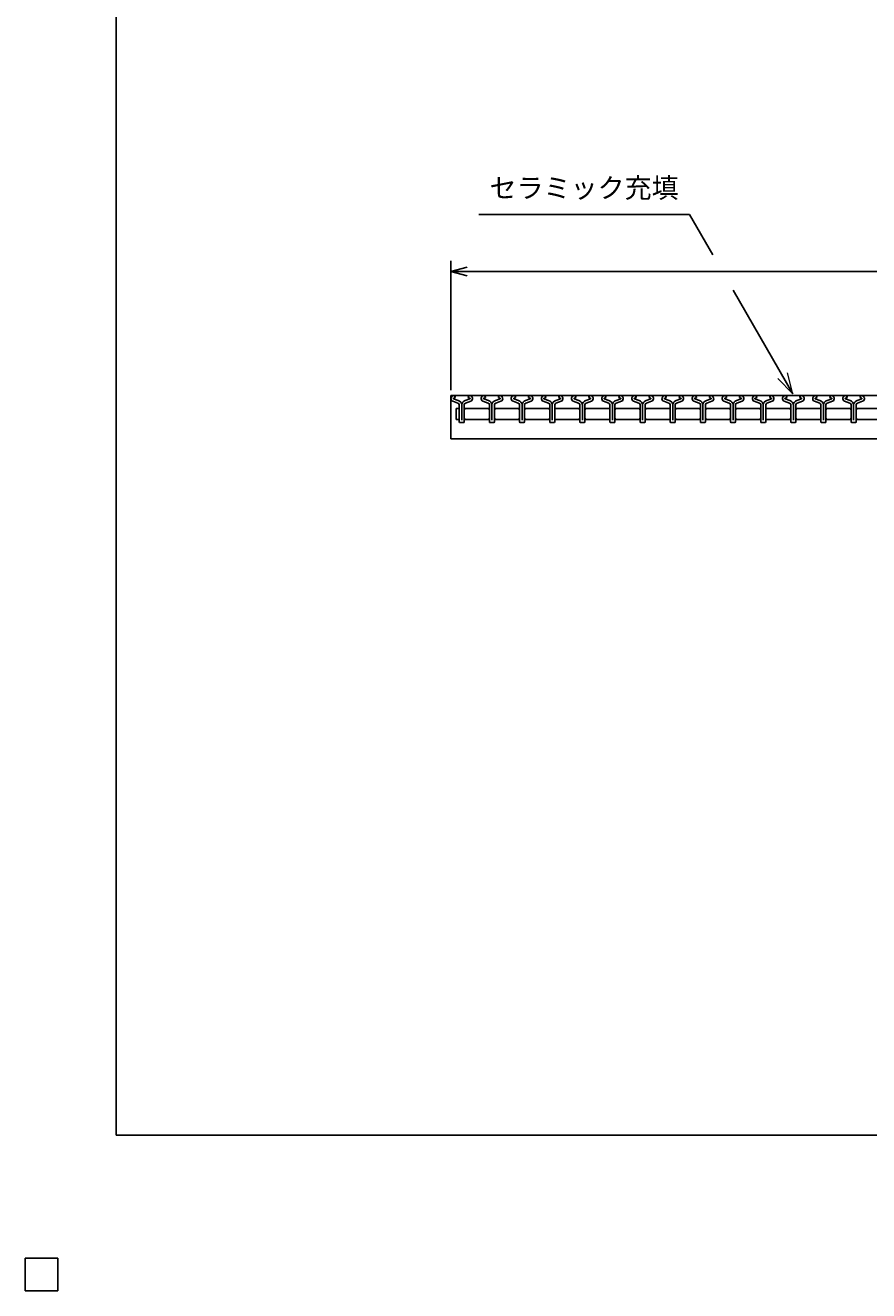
# Model space of a CAD drawing. Units: millimetres, scale not verified. Extents: x -1820 to 1724, y -1285 to 1059.
# Drawn here: x -1820 to -1039, y -1285 to -113 of the extents above; entities that cross this region are included whole.
import ezdxf
from ezdxf.enums import TextEntityAlignment as Align

# ---------------------------------------------------------------- set-up
doc = ezdxf.new("R2010")
doc.units = ezdxf.units.MM
doc.header["$LTSCALE"] = 10
for name, color, linetype, lineweight in [('0_2', 150, 'Continuous', 25), ('16', 3, 'Continuous', 25), ('22', 2, 'Continuous', 25)]:
    doc.layers.add(name, color=color, linetype=linetype, lineweight=lineweight)
doc.styles.add('ベクトル', font='')
doc.styles.get('ベクトル').set_extended_font_data('ベクトル')

msp = doc.modelspace()

# ---------------------------------------------------------------- linework, layer by layer
at = {"layer": '0_2'}
for p, q in [((-1736, -1141), (-1736, 1059)), ((1724, -1141), (-1736, -1141))]:
    msp.add_line(p, q, dxfattribs=at)
at = {"layer": '0_2', "color": 4}
for p, q in [((-1205.28, -288.27), (-1400.28, -288.27)), ((-1183.66, -325.72), (-1205.28, -288.27)), ((-1109.45, -454.26), (-1164.76, -358.46))]:
    msp.add_line(p, q, dxfattribs=at)
at = {"layer": '0_2', "color": 4, "lineweight": 13}
for p, q in [((-1123.59, -440.11), (-1109.45, -454.26)), ((-1109.45, -454.26), (-1114.63, -434.94))]:
    msp.add_line(p, q, dxfattribs=at)
at = {"layer": '16'}
for p, q in [((-1426, -456), (-430, -456)), ((-1426, -456), (-1426, -496)), ((-1424.38, -461.18), (-1419.51, -462.89)), ((-1419.3, -460.53), (-1423.62, -459.01)), ((-1423.46, -458.31), (-1422.02, -457.61)), ((-1422.02, -457.61), (-1422.02, -457.38)), ((-1419.25, -468), (-1421.25, -468)), ((-1421.25, -468), (-1421.25, -478)), ((-1418.25, -469), (-1419.25, -468)), ((-1418.31, -464.59), (-1418.31, -480.31)), ((-1416, -478.71), (-1416, -464.64)), ((-1413.75, -469), (-1412.75, -468)), ((-1413.71, -480.31), (-1413.71, -464.59)), ((-1412.75, -468), (-1391.35, -468)), ((-1408.4, -459.01), (-1412.72, -460.53)), ((-1412.51, -462.89), (-1407.64, -461.18)), ((-1410, -457.38), (-1410, -457.61)), ((-1410, -457.61), (-1408.56, -458.31)), ((-1396.48, -461.18), (-1391.61, -462.89)), ((-1391.4, -460.53), (-1395.72, -459.01)), ((-1395.56, -458.31), (-1394.12, -457.61)), ((-1394.12, -457.61), (-1394.12, -457.38)), ((-1391.35, -468), (-1390.35, -469)), ((-1390.41, -464.59), (-1390.41, -480.31)), ((-1388.1, -478.71), (-1388.1, -464.64)), ((-1385.85, -469), (-1384.85, -468)), ((-1385.81, -480.31), (-1385.81, -464.59)), ((-1384.85, -468), (-1363.45, -468)), ((-1380.5, -459.01), (-1384.82, -460.53)), ((-1384.61, -462.89), (-1379.74, -461.18)), ((-1382.1, -457.38), (-1382.1, -457.61)), ((-1382.1, -457.61), (-1380.66, -458.31)), ((-1368.58, -461.18), (-1363.71, -462.89)), ((-1363.5, -460.53), (-1367.82, -459.01)), ((-1367.66, -458.31), (-1366.22, -457.61)), ((-1366.22, -457.61), (-1366.22, -457.38)), ((-1363.45, -468), (-1362.45, -469)), ((-1362.51, -464.59), (-1362.51, -480.31)), ((-1360.2, -478.71), (-1360.2, -464.64)), ((-1357.95, -469), (-1356.95, -468)), ((-1357.91, -480.31), (-1357.91, -464.59)), ((-1356.95, -468), (-1335.55, -468)), ((-1352.6, -459.01), (-1356.92, -460.53)), ((-1356.71, -462.89), (-1351.84, -461.18)), ((-1354.2, -457.38), (-1354.2, -457.61)), ((-1354.2, -457.61), (-1352.76, -458.31)), ((-1340.68, -461.18), (-1335.81, -462.89)), ((-1335.6, -460.53), (-1339.92, -459.01)), ((-1339.76, -458.31), (-1338.32, -457.61)), ((-1338.32, -457.61), (-1338.32, -457.38)), ((-1335.55, -468), (-1334.55, -469)), ((-1334.61, -464.59), (-1334.61, -480.31)), ((-1332.3, -478.71), (-1332.3, -464.64)), ((-1330.05, -469), (-1329.05, -468)), ((-1330.01, -480.31), (-1330.01, -464.59)), ((-1329.05, -468), (-1307.65, -468)), ((-1324.7, -459.01), (-1329.02, -460.53)), ((-1328.81, -462.89), (-1323.94, -461.18)), ((-1326.3, -457.38), (-1326.3, -457.61)), ((-1326.3, -457.61), (-1324.86, -458.31)), ((-1312.78, -461.18), (-1307.91, -462.89)), ((-1307.7, -460.53), (-1312.02, -459.01)), ((-1311.86, -458.31), (-1310.42, -457.61)), ((-1310.42, -457.61), (-1310.42, -457.38)), ((-1307.65, -468), (-1306.65, -469)), ((-1306.71, -464.59), (-1306.71, -480.31)), ((-1304.4, -478.71), (-1304.4, -464.64)), ((-1302.15, -469), (-1301.15, -468)), ((-1302.11, -480.31), (-1302.11, -464.59)), ((-1301.15, -468), (-1279.75, -468)), ((-1296.8, -459.01), (-1301.12, -460.53)), ((-1300.91, -462.89), (-1296.04, -461.18)), ((-1298.4, -457.38), (-1298.4, -457.61)), ((-1298.4, -457.61), (-1296.96, -458.31)), ((-1284.88, -461.18), (-1280.01, -462.89)), ((-1279.8, -460.53), (-1284.12, -459.01)), ((-1283.96, -458.31), (-1282.52, -457.61)), ((-1282.52, -457.61), (-1282.52, -457.38)), ((-1279.75, -468), (-1278.75, -469)), ((-1278.81, -464.59), (-1278.81, -480.31)), ((-1276.5, -478.71), (-1276.5, -464.64)), ((-1274.25, -469), (-1273.25, -468)), ((-1274.21, -480.31), (-1274.21, -464.59)), ((-1273.25, -468), (-1251.85, -468)), ((-1268.9, -459.01), (-1273.22, -460.53)), ((-1273.01, -462.89), (-1268.14, -461.18)), ((-1270.5, -457.38), (-1270.5, -457.61)), ((-1270.5, -457.61), (-1269.06, -458.31)), ((-1256.98, -461.18), (-1252.11, -462.89)), ((-1251.9, -460.53), (-1256.22, -459.01)), ((-1256.06, -458.31), (-1254.62, -457.61)), ((-1254.62, -457.61), (-1254.62, -457.38)), ((-1251.85, -468), (-1250.85, -469)), ((-1250.91, -464.59), (-1250.91, -480.31)), ((-1248.6, -478.71), (-1248.6, -464.64)), ((-1246.35, -469), (-1245.35, -468)), ((-1246.31, -480.31), (-1246.31, -464.59)), ((-1245.35, -468), (-1223.95, -468)), ((-1241, -459.01), (-1245.32, -460.53)), ((-1245.11, -462.89), (-1240.24, -461.18)), ((-1242.6, -457.38), (-1242.6, -457.61)), ((-1242.6, -457.61), (-1241.16, -458.31)), ((-1229.08, -461.18), (-1224.21, -462.89)), ((-1224, -460.53), (-1228.32, -459.01)), ((-1228.16, -458.31), (-1226.72, -457.61)), ((-1226.72, -457.61), (-1226.72, -457.38)), ((-1223.95, -468), (-1222.95, -469)), ((-1223.01, -464.59), (-1223.01, -480.31)), ((-1220.7, -478.71), (-1220.7, -464.64)), ((-1218.45, -469), (-1217.45, -468)), ((-1218.41, -480.31), (-1218.41, -464.59)), ((-1217.45, -468), (-1196.05, -468)), ((-1213.1, -459.01), (-1217.42, -460.53)), ((-1217.21, -462.89), (-1212.34, -461.18)), ((-1214.7, -457.38), (-1214.7, -457.61)), ((-1214.7, -457.61), (-1213.26, -458.31)), ((-1201.18, -461.18), (-1196.31, -462.89)), ((-1196.1, -460.53), (-1200.42, -459.01)), ((-1200.26, -458.31), (-1198.82, -457.61)), ((-1198.82, -457.61), (-1198.82, -457.38)), ((-1196.05, -468), (-1195.05, -469)), ((-1195.11, -464.59), (-1195.11, -480.31)), ((-1192.8, -478.71), (-1192.8, -464.64)), ((-1190.55, -469), (-1189.55, -468)), ((-1190.51, -480.31), (-1190.51, -464.59)), ((-1189.55, -468), (-1168.15, -468)), ((-1185.2, -459.01), (-1189.52, -460.53)), ((-1189.31, -462.89), (-1184.44, -461.18)), ((-1186.8, -457.38), (-1186.8, -457.61)), ((-1186.8, -457.61), (-1185.36, -458.31)), ((-1173.28, -461.18), (-1168.41, -462.89)), ((-1168.2, -460.53), (-1172.52, -459.01)), ((-1172.36, -458.31), (-1170.92, -457.61)), ((-1170.92, -457.61), (-1170.92, -457.38)), ((-1168.15, -468), (-1167.15, -469)), ((-1167.21, -464.59), (-1167.21, -480.31)), ((-1164.9, -478.71), (-1164.9, -464.64)), ((-1162.65, -469), (-1161.65, -468)), ((-1162.61, -480.31), (-1162.61, -464.59)), ((-1161.65, -468), (-1140.25, -468)), ((-1157.3, -459.01), (-1161.62, -460.53)), ((-1161.41, -462.89), (-1156.54, -461.18)), ((-1158.9, -457.38), (-1158.9, -457.61)), ((-1158.9, -457.61), (-1157.46, -458.31)), ((-1145.38, -461.18), (-1140.51, -462.89)), ((-1140.3, -460.53), (-1144.62, -459.01)), ((-1144.46, -458.31), (-1143.02, -457.61)), ((-1143.02, -457.61), (-1143.02, -457.38)), ((-1140.25, -468), (-1139.25, -469)), ((-1139.31, -464.59), (-1139.31, -480.31)), ((-1137, -478.71), (-1137, -464.64)), ((-1134.75, -469), (-1133.75, -468)), ((-1134.71, -480.31), (-1134.71, -464.59)), ((-1133.75, -468), (-1112.35, -468)), ((-1129.4, -459.01), (-1133.72, -460.53)), ((-1133.51, -462.89), (-1128.64, -461.18)), ((-1131, -457.38), (-1131, -457.61)), ((-1131, -457.61), (-1129.56, -458.31)), ((-1117.48, -461.18), (-1112.61, -462.89)), ((-1112.4, -460.53), (-1116.72, -459.01)), ((-1116.56, -458.31), (-1115.12, -457.61)), ((-1115.12, -457.61), (-1115.12, -457.38)), ((-1112.35, -468), (-1111.35, -469)), ((-1111.41, -464.59), (-1111.41, -480.31)), ((-1109.1, -478.71), (-1109.1, -464.64)), ((-1106.85, -469), (-1105.85, -468)), ((-1106.81, -480.31), (-1106.81, -464.59)), ((-1105.85, -468), (-1084.45, -468)), ((-1101.5, -459.01), (-1105.82, -460.53)), ((-1105.61, -462.89), (-1100.74, -461.18)), ((-1103.1, -457.38), (-1103.1, -457.61)), ((-1103.1, -457.61), (-1101.66, -458.31)), ((-1089.58, -461.18), (-1084.71, -462.89)), ((-1084.5, -460.53), (-1088.82, -459.01)), ((-1088.66, -458.31), (-1087.22, -457.61)), ((-1087.22, -457.61), (-1087.22, -457.38)), ((-1084.45, -468), (-1083.45, -469)), ((-1083.51, -464.59), (-1083.51, -480.31)), ((-1081.2, -478.71), (-1081.2, -464.64)), ((-1078.95, -469), (-1077.95, -468)), ((-1078.91, -480.31), (-1078.91, -464.59)), ((-1077.95, -468), (-1056.55, -468)), ((-1073.6, -459.01), (-1077.92, -460.53)), ((-1077.71, -462.89), (-1072.84, -461.18)), ((-1075.2, -457.38), (-1075.2, -457.61)), ((-1075.2, -457.61), (-1073.76, -458.31)), ((-1061.68, -461.18), (-1056.81, -462.89)), ((-1056.6, -460.53), (-1060.92, -459.01)), ((-1060.76, -458.31), (-1059.32, -457.61)), ((-1059.32, -457.61), (-1059.32, -457.38)), ((-1056.55, -468), (-1055.55, -469)), ((-1055.61, -464.59), (-1055.61, -480.31)), ((-1053.3, -478.71), (-1053.3, -464.64)), ((-1051.05, -469), (-1050.05, -468)), ((-1051.01, -480.31), (-1051.01, -464.59)), ((-1050.05, -468), (-1028.65, -468)), ((-1045.7, -459.01), (-1050.02, -460.53)), ((-1049.81, -462.89), (-1044.94, -461.18)), ((-1047.3, -457.38), (-1047.3, -457.61)), ((-1047.3, -457.61), (-1045.86, -458.31)), ((-1421.25, -478), (-1419.25, -478)), ((-1419.25, -478), (-1418.25, -477)), ((-1412.75, -478), (-1413.75, -477)), ((-1391.35, -478), (-1412.75, -478)), ((-1390.35, -477), (-1391.35, -478)), ((-1384.85, -478), (-1385.85, -477)), ((-1363.45, -478), (-1384.85, -478)), ((-1362.45, -477), (-1363.45, -478)), ((-1356.95, -478), (-1357.95, -477)), ((-1335.55, -478), (-1356.95, -478)), ((-1334.55, -477), (-1335.55, -478)), ((-1329.05, -478), (-1330.05, -477)), ((-1307.65, -478), (-1329.05, -478)), ((-1306.65, -477), (-1307.65, -478)), ((-1301.15, -478), (-1302.15, -477)), ((-1279.75, -478), (-1301.15, -478)), ((-1278.75, -477), (-1279.75, -478)), ((-1273.25, -478), (-1274.25, -477)), ((-1251.85, -478), (-1273.25, -478)), ((-1250.85, -477), (-1251.85, -478)), ((-1245.35, -478), (-1246.35, -477)), ((-1223.95, -478), (-1245.35, -478)), ((-1222.95, -477), (-1223.95, -478)), ((-1217.45, -478), (-1218.45, -477)), ((-1196.05, -478), (-1217.45, -478)), ((-1195.05, -477), (-1196.05, -478)), ((-1189.55, -478), (-1190.55, -477)), ((-1168.15, -478), (-1189.55, -478)), ((-1167.15, -477), (-1168.15, -478)), ((-1161.65, -478), (-1162.65, -477)), ((-1140.25, -478), (-1161.65, -478)), ((-1139.25, -477), (-1140.25, -478)), ((-1133.75, -478), (-1134.75, -477)), ((-1112.35, -478), (-1133.75, -478)), ((-1111.35, -477), (-1112.35, -478)), ((-1105.85, -478), (-1106.85, -477)), ((-1084.45, -478), (-1105.85, -478)), ((-1083.45, -477), (-1084.45, -478)), ((-1077.95, -478), (-1078.95, -477)), ((-1056.55, -478), (-1077.95, -478)), ((-1055.55, -477), (-1056.55, -478)), ((-1050.05, -478), (-1051.05, -477)), ((-1028.65, -478), (-1050.05, -478)), ((-1417.61, -481.01), (-1414.41, -481.01)), ((-1389.71, -481.01), (-1386.51, -481.01)), ((-1361.81, -481.01), (-1358.61, -481.01)), ((-1333.91, -481.01), (-1330.71, -481.01)), ((-1306.01, -481.01), (-1302.81, -481.01)), ((-1278.11, -481.01), (-1274.91, -481.01)), ((-1250.21, -481.01), (-1247.01, -481.01)), ((-1222.31, -481.01), (-1219.11, -481.01)), ((-1194.41, -481.01), (-1191.21, -481.01)), ((-1166.51, -481.01), (-1163.31, -481.01)), ((-1138.61, -481.01), (-1135.41, -481.01)), ((-1110.71, -481.01), (-1107.51, -481.01)), ((-1082.81, -481.01), (-1079.61, -481.01)), ((-1054.91, -481.01), (-1051.71, -481.01)), ((-1426, -496), (-430, -496)), ((-1820, -1255), (-1790, -1255)), ((-1820, -1285), (-1820, -1255)), ((-1820, -1255), (-1790, -1255)), ((-1820, -1285), (-1820, -1255)), ((-1820, -1255), (-1790, -1255)), ((-1820, -1285), (-1820, -1255)), ((-1820, -1255), (-1790, -1255)), ((-1820, -1285), (-1820, -1255)), ((-1820, -1255), (-1790, -1255)), ((-1820, -1285), (-1820, -1255)), ((-1790, -1285), (-1790, -1255)), ((-1790, -1285), (-1790, -1255)), ((-1790, -1285), (-1790, -1255)), ((-1790, -1285), (-1790, -1255)), ((-1790, -1285), (-1790, -1255)), ((-1820, -1285), (-1790, -1285)), ((-1820, -1285), (-1790, -1285)), ((-1820, -1285), (-1790, -1285)), ((-1820, -1285), (-1790, -1285)), ((-1820, -1285), (-1790, -1285))]:
    msp.add_line(p, q, dxfattribs=at)
for centre, radius, start, end in [((-1423.31, -458.7), 2.7, 90.98, 246.68), ((-1423.47, -457.45), 1.45, 2.5, 85.55), ((-1408.55, -457.45), 1.45, 94.45, 177.5), ((-1408.71, -458.7), 2.7, 293.32, 89.02002), ((-1395.41, -458.7), 2.7, 90.98, 246.68), ((-1395.57, -457.45), 1.45, 2.5, 85.55), ((-1380.65, -457.45), 1.45, 94.45, 177.5), ((-1380.81, -458.7), 2.7, 293.32, 89.02002), ((-1367.51, -458.7), 2.7, 90.98, 246.68), ((-1367.67, -457.45), 1.45, 2.5, 85.55), ((-1352.75, -457.45), 1.45, 94.45, 177.5), ((-1352.91, -458.7), 2.7, 293.32, 89.02002), ((-1339.61, -458.7), 2.7, 90.98, 246.68), ((-1339.77, -457.45), 1.45, 2.5, 85.55), ((-1324.85, -457.45), 1.45, 94.45, 177.5), ((-1325.01, -458.7), 2.7, 293.32, 89.02002), ((-1311.71, -458.7), 2.7, 90.98, 246.68), ((-1311.87, -457.45), 1.45, 2.5, 85.55), ((-1296.95, -457.45), 1.45, 94.45, 177.5), ((-1297.11, -458.7), 2.7, 293.32, 89.02002), ((-1283.81, -458.7), 2.7, 90.98, 246.68), ((-1283.97, -457.45), 1.45, 2.5, 85.55), ((-1269.05, -457.45), 1.45, 94.45, 177.5), ((-1269.21, -458.7), 2.7, 293.32, 89.02002), ((-1255.91, -458.7), 2.7, 90.98, 246.68), ((-1256.07, -457.45), 1.45, 2.5, 85.55), ((-1241.15, -457.45), 1.45, 94.45, 177.5), ((-1241.31, -458.7), 2.7, 293.32, 89.02002), ((-1228.01, -458.7), 2.7, 90.98, 246.68), ((-1228.17, -457.45), 1.45, 2.5, 85.55), ((-1213.25, -457.45), 1.45, 94.45, 177.5), ((-1213.41, -458.7), 2.7, 293.32, 89.02002), ((-1200.11, -458.7), 2.7, 90.98, 246.68), ((-1200.27, -457.45), 1.45, 2.5, 85.55), ((-1185.35, -457.45), 1.45, 94.45, 177.5), ((-1185.51, -458.7), 2.7, 293.32, 89.02002), ((-1172.21, -458.7), 2.7, 90.98, 246.68), ((-1172.37, -457.45), 1.45, 2.5, 85.55), ((-1157.45, -457.45), 1.45, 94.45, 177.5), ((-1157.61, -458.7), 2.7, 293.32, 89.02002), ((-1144.31, -458.7), 2.7, 90.98, 246.68), ((-1144.47, -457.45), 1.45, 2.5, 85.55), ((-1129.55, -457.45), 1.45, 94.45, 177.5), ((-1129.71, -458.7), 2.7, 293.32, 89.02002), ((-1116.41, -458.7), 2.7, 90.98, 246.68), ((-1116.57, -457.45), 1.45, 2.5, 85.55), ((-1101.65, -457.45), 1.45, 94.45, 177.5), ((-1101.81, -458.7), 2.7, 293.32, 89.02002), ((-1088.51, -458.7), 2.7, 90.98, 246.68), ((-1088.67, -457.45), 1.45, 2.5, 85.55), ((-1073.75, -457.45), 1.45, 94.45, 177.5), ((-1073.91, -458.7), 2.7, 293.32, 89.02002), ((-1060.61, -458.7), 2.7, 90.98, 246.68), ((-1060.77, -457.45), 1.45, 2.5, 85.55), ((-1045.85, -457.45), 1.45, 94.45, 177.5), ((-1046.01, -458.7), 2.7, 293.32, 89.02002), ((-1423.29, -458.72), 0.44, 111.91, 222.33), ((-1420.11, -464.59), 1.8, 0, 70.58), ((-1420.59, -464.94), 4.6, 3.78, 73.7), ((-1411.43, -464.94), 4.6, 106.3, 176.22), ((-1411.91, -464.59), 1.8, 109.42, 180), ((-1408.73, -458.72), 0.44, 317.67, 68.08999), ((-1395.39, -458.72), 0.44, 111.91, 222.33), ((-1392.21, -464.59), 1.8, 0, 70.58), ((-1392.69, -464.94), 4.6, 3.78, 73.7), ((-1383.53, -464.94), 4.6, 106.3, 176.22), ((-1384.01, -464.59), 1.8, 109.42, 180), ((-1380.83, -458.72), 0.44, 317.67, 68.08999), ((-1367.49, -458.72), 0.44, 111.91, 222.33), ((-1364.31, -464.59), 1.8, 0, 70.58), ((-1364.79, -464.94), 4.6, 3.78, 73.7), ((-1355.63, -464.94), 4.6, 106.3, 176.22), ((-1356.11, -464.59), 1.8, 109.42, 180), ((-1352.93, -458.72), 0.44, 317.67, 68.08999), ((-1339.59, -458.72), 0.44, 111.91, 222.33), ((-1336.41, -464.59), 1.8, 0, 70.58), ((-1336.89, -464.94), 4.6, 3.78, 73.7), ((-1327.73, -464.94), 4.6, 106.3, 176.22), ((-1328.21, -464.59), 1.8, 109.42, 180), ((-1325.03, -458.72), 0.44, 317.67, 68.08999), ((-1311.69, -458.72), 0.44, 111.91, 222.33), ((-1308.51, -464.59), 1.8, 0, 70.58), ((-1308.99, -464.94), 4.6, 3.78, 73.7), ((-1299.83, -464.94), 4.6, 106.3, 176.22), ((-1300.31, -464.59), 1.8, 109.42, 180), ((-1297.13, -458.72), 0.44, 317.67, 68.08999), ((-1283.79, -458.72), 0.44, 111.91, 222.33), ((-1280.61, -464.59), 1.8, 0, 70.58), ((-1281.09, -464.94), 4.6, 3.78, 73.7), ((-1271.93, -464.94), 4.6, 106.3, 176.22), ((-1272.41, -464.59), 1.8, 109.42, 180), ((-1269.23, -458.72), 0.44, 317.67, 68.08999), ((-1255.89, -458.72), 0.44, 111.91, 222.33), ((-1252.71, -464.59), 1.8, 0, 70.58), ((-1253.19, -464.94), 4.6, 3.78, 73.7), ((-1244.03, -464.94), 4.6, 106.3, 176.22), ((-1244.51, -464.59), 1.8, 109.42, 180), ((-1241.33, -458.72), 0.44, 317.67, 68.08999), ((-1227.99, -458.72), 0.44, 111.91, 222.33), ((-1224.81, -464.59), 1.8, 0, 70.58), ((-1225.29, -464.94), 4.6, 3.78, 73.7), ((-1216.13, -464.94), 4.6, 106.3, 176.22), ((-1216.61, -464.59), 1.8, 109.42, 180), ((-1213.43, -458.72), 0.44, 317.67, 68.08999), ((-1200.09, -458.72), 0.44, 111.91, 222.33), ((-1196.91, -464.59), 1.8, 0, 70.58), ((-1197.39, -464.94), 4.6, 3.78, 73.7), ((-1188.23, -464.94), 4.6, 106.3, 176.22), ((-1188.71, -464.59), 1.8, 109.42, 180), ((-1185.53, -458.72), 0.44, 317.67, 68.08999), ((-1172.19, -458.72), 0.44, 111.91, 222.33), ((-1169.01, -464.59), 1.8, 0, 70.58), ((-1169.49, -464.94), 4.6, 3.78, 73.7), ((-1160.33, -464.94), 4.6, 106.3, 176.22), ((-1160.81, -464.59), 1.8, 109.42, 180), ((-1157.63, -458.72), 0.44, 317.67, 68.08999), ((-1144.29, -458.72), 0.44, 111.91, 222.33), ((-1141.11, -464.59), 1.8, 0, 70.58), ((-1141.59, -464.94), 4.6, 3.78, 73.7), ((-1132.43, -464.94), 4.6, 106.3, 176.22), ((-1132.91, -464.59), 1.8, 109.42, 180), ((-1129.73, -458.72), 0.44, 317.67, 68.08999), ((-1116.39, -458.72), 0.44, 111.91, 222.33), ((-1113.21, -464.59), 1.8, 0, 70.58), ((-1113.69, -464.94), 4.6, 3.78, 73.7), ((-1104.53, -464.94), 4.6, 106.3, 176.22), ((-1105.01, -464.59), 1.8, 109.42, 180), ((-1101.83, -458.72), 0.44, 317.67, 68.08999), ((-1088.49, -458.72), 0.44, 111.91, 222.33), ((-1085.31, -464.59), 1.8, 0, 70.58), ((-1085.79, -464.94), 4.6, 3.78, 73.7), ((-1076.63, -464.94), 4.6, 106.3, 176.22), ((-1077.11, -464.59), 1.8, 109.42, 180), ((-1073.93, -458.72), 0.44, 317.67, 68.08999), ((-1060.59, -458.72), 0.44, 111.91, 222.33), ((-1057.41, -464.59), 1.8, 0, 70.58), ((-1057.89, -464.94), 4.6, 3.78, 73.7), ((-1048.73, -464.94), 4.6, 106.3, 176.22), ((-1049.21, -464.59), 1.8, 109.42, 180), ((-1046.03, -458.72), 0.44, 317.67, 68.08999), ((-1417.61, -480.31), 0.7, 180, 270), ((-1414.41, -480.31), 0.7, 270, 0), ((-1389.71, -480.31), 0.7, 180, 270), ((-1386.51, -480.31), 0.7, 270, 0), ((-1361.81, -480.31), 0.7, 180, 270), ((-1358.61, -480.31), 0.7, 270, 0), ((-1333.91, -480.31), 0.7, 180, 270), ((-1330.71, -480.31), 0.7, 270, 0), ((-1306.01, -480.31), 0.7, 180, 270), ((-1302.81, -480.31), 0.7, 270, 0), ((-1278.11, -480.31), 0.7, 180, 270), ((-1274.91, -480.31), 0.7, 270, 0), ((-1250.21, -480.31), 0.7, 180, 270), ((-1247.01, -480.31), 0.7, 270, 0), ((-1222.31, -480.31), 0.7, 180, 270), ((-1219.11, -480.31), 0.7, 270, 0), ((-1194.41, -480.31), 0.7, 180, 270), ((-1191.21, -480.31), 0.7, 270, 0), ((-1166.51, -480.31), 0.7, 180, 270), ((-1163.31, -480.31), 0.7, 270, 0), ((-1138.61, -480.31), 0.7, 180, 270), ((-1135.41, -480.31), 0.7, 270, 0), ((-1110.71, -480.31), 0.7, 180, 270), ((-1107.51, -480.31), 0.7, 270, 0), ((-1082.81, -480.31), 0.7, 180, 270), ((-1079.61, -480.31), 0.7, 270, 0), ((-1054.91, -480.31), 0.7, 180, 270), ((-1051.71, -480.31), 0.7, 270, 0)]:
    msp.add_arc(centre, radius, start, end, dxfattribs=at)
at = {"layer": '22', "color": 4}
for p, q in [((-1426, -451), (-1426, -331)), ((-1426, -341), (-1411, -337)), ((-1411, -345), (-1426, -341)), ((-1426, -341), (-430, -341)), ((-1790, -1255), (-1820, -1255)), ((-1820, -1255), (-1820, -1285)), ((-1790, -1255), (-1820, -1255)), ((-1820, -1255), (-1820, -1285)), ((-1790, -1255), (-1820, -1255)), ((-1820, -1255), (-1820, -1285)), ((-1790, -1285), (-1790, -1255)), ((-1790, -1285), (-1790, -1255)), ((-1790, -1285), (-1790, -1255)), ((-1820, -1285), (-1790, -1285)), ((-1820, -1285), (-1790, -1285)), ((-1820, -1285), (-1790, -1285))]:
    msp.add_line(p, q, dxfattribs=at)
at = {"layer": '22'}
for p, q in [((-1790, -1255), (-1820, -1255)), ((-1820, -1255), (-1820, -1285)), ((-1790, -1255), (-1820, -1255)), ((-1820, -1255), (-1820, -1285)), ((-1790, -1255), (-1820, -1255)), ((-1820, -1255), (-1820, -1285)), ((-1790, -1285), (-1790, -1255)), ((-1790, -1285), (-1790, -1255)), ((-1790, -1285), (-1790, -1255)), ((-1820, -1285), (-1790, -1285)), ((-1820, -1285), (-1790, -1285)), ((-1820, -1285), (-1790, -1285))]:
    msp.add_line(p, q, dxfattribs=at)

# ---------------------------------------------------------------- texts
at = {"layer": '0_2', "color": 2, "style": 'ベクトル'}
msp.add_text('セラミック充填', height=18.33, dxfattribs=at).set_placement((-1215.28, -278.27), align=Align.BOTTOM_RIGHT)

doc.saveas('drawing.dxf')
